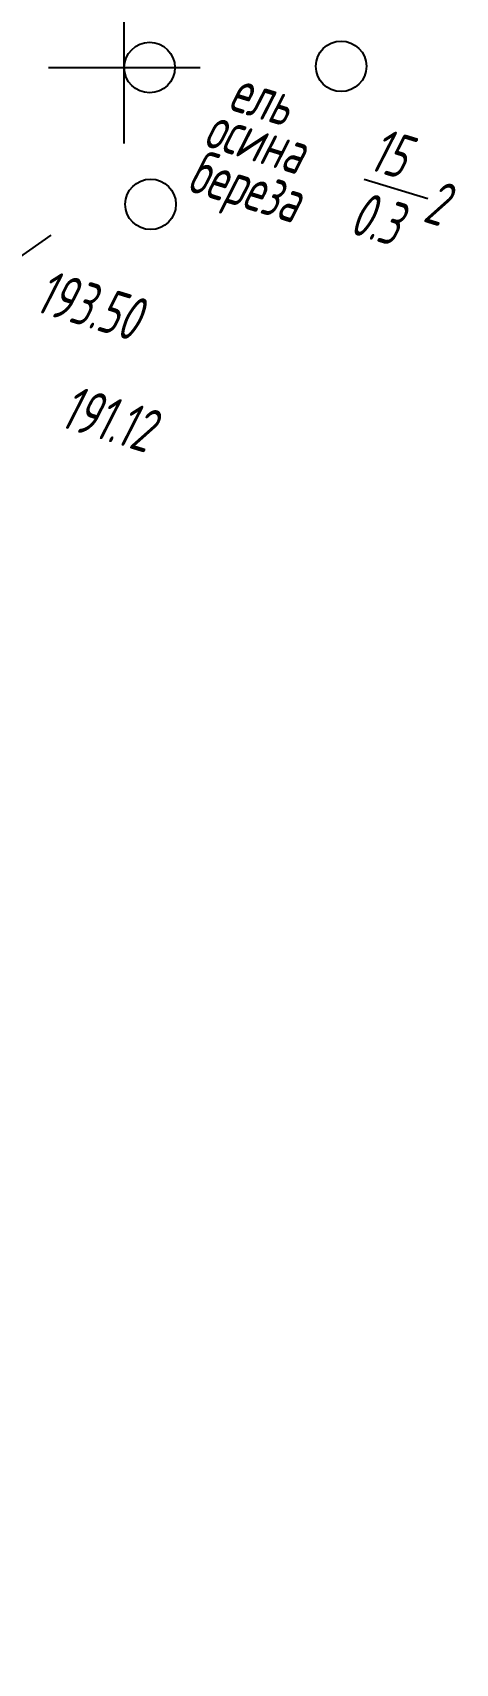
# Model space of a CAD drawing. Header units: millimetres. Extents: x -1799 to 6962, y -1020 to 4121.
# Drawn here: x 4787.1 to 4820.5, y 2952.4 to 3081.4 of the extents above; entities that cross this region are included whole.
import ezdxf

# ---------------------------------------------------------------- set-up
doc = ezdxf.new("R2010")
doc.units = ezdxf.units.MM
doc.linetypes.add('CONTI', pattern=[0])
doc.linetypes.add('DASHED', pattern=[0.75, 0.5, -0.25])
for name, color, linetype in [('GOR_BDEFAULT', 212, 'CONTI'), ('NAD_MDEFAULT', 7, 'CONTI'), ('PI_OTDEFAULT', 172, 'CONTI'), ('SETKR', 2, 'CONTI'), ('ZAPSKDEFAULT', 7, 'CONTI'), ('разметка', 7, 'Continuous')]:
    doc.layers.add(name, color=color, linetype=linetype)
doc.layers.add('ОСЬ_ВЕРХ_ПОКРЫТИЯ_ОСЬ', color=1, linetype='Continuous', lineweight=30)
doc.styles.add('eskd', font='spds.shx', dxfattribs={"width": 1.2, "oblique": 15})

# ---------------------------------------------------------------- blocks, each defined once
blk = doc.blocks.new('BL_333')
at = {"color": 0}
for p, q in [((0, -6), (0, 6)), ((-6, 0), (6, 0))]:
    blk.add_line(p, q, dxfattribs=at)
blk = doc.blocks.new('BL_2004')
at = {"color": 0}
blk.add_circle((0, 0), 2, dxfattribs=at)

msp = doc.modelspace()

# ---------------------------------------------------------------- linework, layer by layer
at = {"layer": 'GOR_BDEFAULT', "color": 212, "elevation": 194, "flags": 128}
msp.add_lwpolyline([(4788.53, 3065.38), (4785.87, 3063.5), (4785.38, 3063.02), (4784.88, 3062.53), (4784.39, 3062.04), (4782.61, 3061.13)], dxfattribs=at)
at = {"layer": 'NAD_MDEFAULT', "color": 0}
msp.add_line((4813.33, 3069.82), (4818.35, 3068.28), dxfattribs=at)
at = {"layer": 'ОСЬ_ВЕРХ_ПОКРЫТИЯ_ОСЬ'}
msp.add_lwpolyline([(4676.25, 2952.38), (4736.51, 3032.46), (4736.51, 3032.46, -0.011607), (4795.47, 3107.15)], format="xyb", dxfattribs=at)
at = {"layer": 'разметка', "linetype": 'DASHED', "lineweight": 30, "ltscale": 14}
msp.add_lwpolyline([(4768.55, 3073.93, -0.005845), (4800.09, 3112.73, -0.048283), (4800.09, 3112.73)], format="xyb", dxfattribs=at)

# ---------------------------------------------------------------- block references
at = {"layer": 'SETKR', "color": 82}
msp.add_blockref('BL_333', (4794.35, 3078.64), dxfattribs=at)
at = {"layer": 'ZAPSKDEFAULT', "color": 7, "rotation": 342.9999999999999}
for p in [(4811.5, 3078.74), (4796.35, 3078.64), (4796.43, 3067.82)]:
    msp.add_blockref('BL_2004', p, dxfattribs=at)

# ---------------------------------------------------------------- texts
at = {"layer": 'NAD_MDEFAULT', "color": 7, "style": 'eskd', "oblique": 10, "width": 0.8}
for s, p in [(' ель', (4801.09, 3075.78)), ('осина', (4800.5, 3072.46)), (' 15', (4812.21, 3071.02)), ('береза', (4799.19, 3068.92)), (' 0.3', (4810.67, 3066)), (' 2', (4816.5, 3066.91))]:
    msp.add_text(s, height=3.5, rotation=343, dxfattribs=at).set_placement(p)
at = {"layer": 'PI_OTDEFAULT', "color": 172, "style": 'eskd', "oblique": 10, "width": 0.8}
for s, p in [('193.50', (4787.17, 3059.38)), ('191.12', (4789.14, 3050.25))]:
    msp.add_text(s, height=3.5, rotation=343, dxfattribs=at).set_placement(p)

doc.saveas('drawing.dxf')
